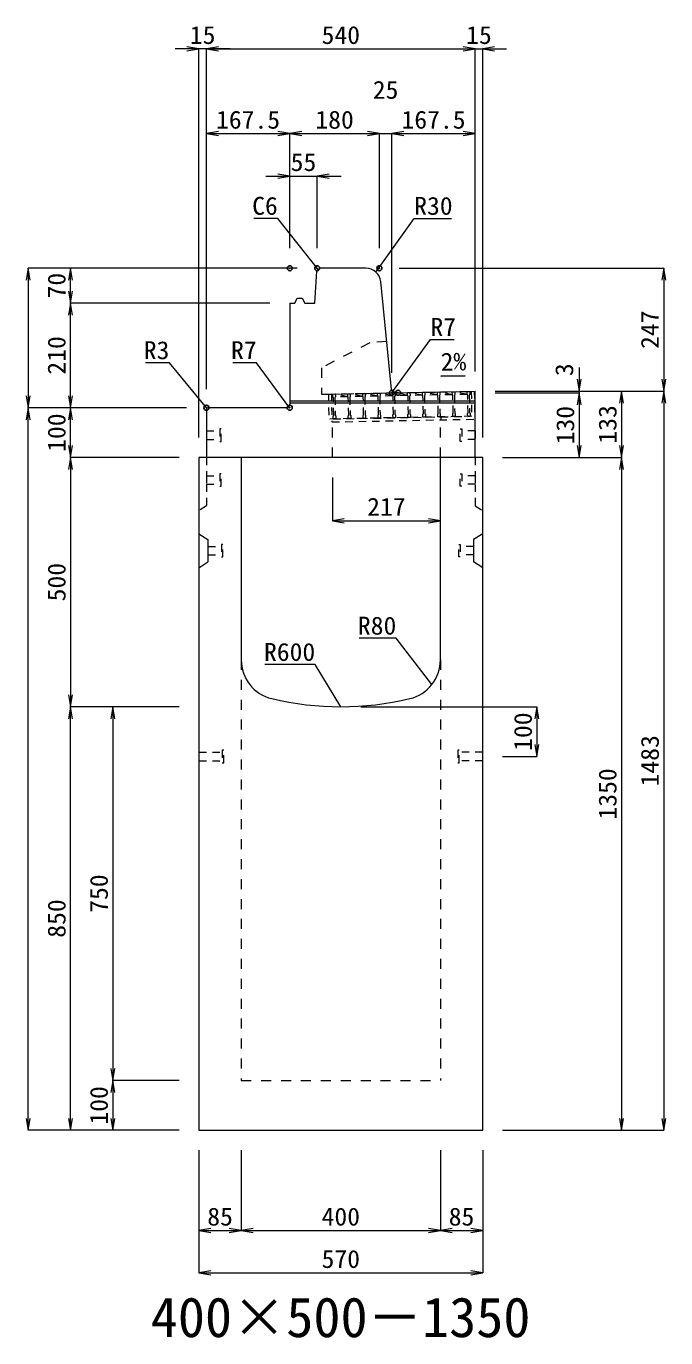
# Model space of a CAD drawing. Units: millimetres at full size; some dimension numbers follow another scale. Extents: x -18734 to 51600, y -18820 to 17820.
# Drawn here: x 37918 to 39203, y -10986 to -8354 of the extents above; entities that cross this region are included whole.
import ezdxf
from ezdxf.enums import TextEntityAlignment as Align

# ---------------------------------------------------------------- set-up
doc = ezdxf.new("R2010")
doc.units = ezdxf.units.MM
doc.header["$LTSCALE"] = 20
doc.header["$PDMODE"] = 32
doc.header["$PDSIZE"] = 10
doc.linetypes.add('USER1', pattern=[2, 1, -1])
doc.linetypes.add('USER2', pattern=[1.35, 0.75, -0.6])
for name, color, linetype, lineweight in [('インサート', 3, 'USER2', 9), ('グレーチング', 7, 'USER2', 5), ('受枠', 3, 'USER2', 9), ('寸法線', 7, 'Continuous', 13), ('引出線', 4, 'Continuous', 13), ('本体', 2, 'Continuous', 13), ('目地', 132, 'Continuous', 5)]:
    doc.layers.add(name, color=color, linetype=linetype, lineweight=lineweight)
doc.layers.add('作業エリア', color=11, linetype='Continuous')
doc.layers.add('文字', color=7, linetype='Continuous')
doc.styles.add('ＭＳ 明朝', font='')
doc.styles.get('ＭＳ 明朝').set_extended_font_data('MS Mincho')

# ---------------------------------------------------------------- blocks, each defined once
blk = doc.blocks.new('open_arrow')
at = {"color": 0, "linetype": 'Continuous', "lineweight": -2}
blk.add_lwpolyline([(7.5, 1.25), (0, 0), (7.5, -1.25)], dxfattribs=at)

msp = doc.modelspace()

# ---------------------------------------------------------------- linework, layer by layer
at = {"layer": 'インサート'}
for p, q in [((38280, -9166.5), (38307, -9166.5)), ((38280, -9166.5), (38280, -9183.5)), ((38280, -9183.5), (38307, -9183.5)), ((38310, -9162.5), (38307, -9162.5)), ((38307, -9162.5), (38307, -9187.5)), ((38310, -9187.5), (38310, -9162.5)), ((38790, -9162.5), (38793, -9162.5)), ((38790, -9187.5), (38790, -9162.5)), ((38793, -9162.5), (38793, -9187.5)), ((38820, -9166.5), (38793, -9166.5)), ((38820, -9183.5), (38793, -9183.5)), ((38820, -9166.5), (38820, -9183.5)), ((38307, -9187.5), (38310, -9187.5)), ((38793, -9187.5), (38790, -9187.5)), ((38280, -9256.5), (38307, -9256.5)), ((38280, -9256.5), (38280, -9273.5)), ((38310, -9252.5), (38307, -9252.5)), ((38307, -9252.5), (38307, -9277.5)), ((38310, -9277.5), (38310, -9252.5)), ((38790, -9252.5), (38793, -9252.5)), ((38790, -9277.5), (38790, -9252.5)), ((38793, -9252.5), (38793, -9277.5)), ((38820, -9256.5), (38793, -9256.5)), ((38820, -9256.5), (38820, -9273.5)), ((38280, -9273.5), (38307, -9273.5)), ((38307, -9277.5), (38310, -9277.5)), ((38793, -9277.5), (38790, -9277.5)), ((38820, -9273.5), (38793, -9273.5)), ((38313.2, -9394.5), (38310.2, -9394.5)), ((38310.2, -9394.5), (38310.2, -9419.5)), ((38313.2, -9419.5), (38313.2, -9394.5)), ((38786.8, -9394.5), (38789.8, -9394.5)), ((38786.8, -9419.5), (38786.8, -9394.5)), ((38789.8, -9394.5), (38789.8, -9419.5)), ((38283.2, -9398.5), (38310.2, -9398.5)), ((38283.2, -9398.5), (38283.2, -9415.5)), ((38283.2, -9415.5), (38310.2, -9415.5)), ((38310.2, -9419.5), (38313.2, -9419.5)), ((38789.8, -9419.5), (38786.8, -9419.5)), ((38816.8, -9398.5), (38789.8, -9398.5)), ((38816.8, -9415.5), (38789.8, -9415.5)), ((38816.8, -9398.5), (38816.8, -9415.5)), ((38265, -9811.5), (38312, -9811.5)), ((38265, -9811.5), (38265, -9828.5)), ((38315, -9807.5), (38312, -9807.5)), ((38312, -9807.5), (38312, -9832.5)), ((38315, -9832.5), (38315, -9807.5)), ((38788, -9807.5), (38785, -9807.5)), ((38785, -9807.5), (38785, -9832.5)), ((38788, -9832.5), (38788, -9807.5)), ((38835, -9811.5), (38788, -9811.5)), ((38835, -9828.5), (38835, -9811.5)), ((38265, -9828.5), (38312, -9828.5)), ((38312, -9832.5), (38315, -9832.5)), ((38785, -9832.5), (38788, -9832.5)), ((38835, -9828.5), (38788, -9828.5))]:
    msp.add_line(p, q, dxfattribs=at)
at = {"layer": 'グレーチング'}
for p, q in [((38533.97, -9092.54), (38808.92, -9087.21)), ((38564.08, -9097.95), (38538.97, -9092.44)), ((38564.08, -9097.95), (38539.08, -9098.44)), ((38594.07, -9097.37), (38568.96, -9091.86)), ((38594.07, -9097.37), (38569.08, -9097.86)), ((38624.07, -9096.79), (38598.96, -9091.28)), ((38624.07, -9096.79), (38599.07, -9097.28)), ((38654.06, -9096.21), (38628.95, -9090.7)), ((38654.06, -9096.21), (38629.07, -9096.7)), ((38684.06, -9095.63), (38658.95, -9090.12)), ((38684.06, -9095.63), (38659.06, -9096.12)), ((38714.05, -9095.05), (38688.94, -9089.54)), ((38714.05, -9095.05), (38689.06, -9095.54)), ((38744.05, -9094.47), (38718.93, -9088.96)), ((38744.05, -9094.47), (38719.05, -9094.95)), ((38774.04, -9093.89), (38748.93, -9088.38)), ((38774.04, -9093.89), (38749.05, -9094.37)), ((38804.04, -9093.31), (38778.92, -9087.8)), ((38804.04, -9093.31), (38779.04, -9093.79)), ((38534.94, -9142.53), (38809.89, -9137.21))]:
    msp.add_line(p, q, dxfattribs=at)
for points in [[(38533.97, -9092.54), (38538.97, -9092.44), (38539.08, -9098.44), (38538.1, -9099.46), (38538.8, -9135.45), (38539.82, -9136.43), (38539.94, -9142.43), (38534.94, -9142.53), (38534.82, -9136.53), (38535.8, -9135.51), (38535.1, -9099.52), (38534.09, -9098.53)], [(38568.8, -9134.87), (38569.81, -9135.85), (38569.93, -9141.85), (38564.93, -9141.95), (38564.82, -9135.95), (38565.8, -9134.93), (38565.1, -9098.93), (38564.08, -9097.95), (38563.96, -9091.96), (38568.96, -9091.86), (38569.08, -9097.86), (38568.1, -9098.88)], [(38598.79, -9134.29), (38599.81, -9135.27), (38599.92, -9141.27), (38594.93, -9141.37), (38594.81, -9135.37), (38595.79, -9134.35), (38595.09, -9098.35), (38594.07, -9097.37), (38593.96, -9091.38), (38598.96, -9091.28), (38599.07, -9097.28), (38598.09, -9098.3)], [(38628.78, -9133.71), (38629.8, -9134.69), (38629.92, -9140.69), (38624.92, -9140.79), (38624.8, -9134.79), (38625.78, -9133.77), (38625.09, -9097.77), (38624.07, -9096.79), (38623.95, -9090.79), (38628.95, -9090.7), (38629.07, -9096.7), (38628.09, -9097.72)], [(38658.78, -9133.13), (38659.8, -9134.11), (38659.91, -9140.11), (38654.91, -9140.2), (38654.8, -9134.21), (38655.78, -9133.19), (38655.08, -9097.19), (38654.06, -9096.21), (38653.95, -9090.21), (38658.95, -9090.12), (38659.06, -9096.12), (38658.08, -9097.14)], [(38685.77, -9132.61), (38685.08, -9096.61), (38684.06, -9095.63), (38683.94, -9089.63), (38688.94, -9089.54), (38689.06, -9095.54), (38688.08, -9096.55), (38688.77, -9132.55), (38689.79, -9133.53), (38689.91, -9139.53), (38684.91, -9139.62), (38684.79, -9133.63)], [(38715.77, -9132.03), (38715.07, -9096.03), (38714.05, -9095.05), (38713.94, -9089.05), (38718.93, -9088.96), (38719.05, -9094.95), (38718.07, -9095.97), (38718.77, -9131.97), (38719.79, -9132.95), (38719.9, -9138.95), (38714.9, -9139.04), (38714.79, -9133.04)], [(38749.05, -9094.37), (38748.06, -9095.39), (38748.76, -9131.39), (38749.78, -9132.37), (38749.9, -9138.37), (38744.9, -9138.46), (38744.78, -9132.46), (38745.76, -9131.44), (38745.07, -9095.45), (38744.05, -9094.47), (38743.93, -9088.47), (38748.93, -9088.38)], [(38779.04, -9093.79), (38778.06, -9094.81), (38778.76, -9130.81), (38779.78, -9131.79), (38779.89, -9137.79), (38774.89, -9137.88), (38774.78, -9131.88), (38775.76, -9130.86), (38775.06, -9094.87), (38774.04, -9093.89), (38773.92, -9087.89), (38778.92, -9087.8)], [(38804.89, -9137.3), (38804.77, -9131.3), (38805.75, -9130.28), (38805.05, -9094.29), (38804.04, -9093.31), (38803.92, -9087.31), (38808.92, -9087.21), (38809.03, -9093.21), (38808.05, -9094.23), (38808.75, -9130.23), (38809.77, -9131.21), (38809.89, -9137.21)]]:
    msp.add_lwpolyline(points, close=True, dxfattribs=at)
at = {"layer": '作業エリア'}
for p in [(38447.5, -8840), (38447.5, -8840), (38502.5, -8840), (38627.5, -8840), (38652.5, -9090), (38665, -9090), (38280, -9120), (38447.5, -9120)]:
    msp.add_point(p, dxfattribs=at)
at = {"layer": '受枠'}
for p, q in [((38524.97, -9092.71), (38817.92, -9087.04)), ((38524.97, -9092.71), (38525.94, -9142.7)), ((38530.97, -9092.59), (38532.05, -9148.58)), ((38811.92, -9087.16), (38812.89, -9137.15)), ((38817.92, -9087.04), (38819, -9143.03)), ((38812.89, -9137.15), (38525.94, -9142.7)), ((38532.05, -9148.58), (38819, -9143.03))]:
    msp.add_line(p, q, dxfattribs=at)
at = {"layer": '受枠', "linetype": 'Continuous'}
msp.add_line((38750.9, -9138.35), (38751.01, -9144.35), dxfattribs=at)
at = {"layer": '寸法線'}
for p, q in [((38328, -8400.05), (38217, -8400.05)), ((38265, -9180), (38265, -8400.05)), ((38280, -8400.05), (38820, -8400.05)), ((38280, -9083), (38280, -8400.05)), ((38280, -9083), (38280, -8400.05)), ((38772, -8400.05), (38883, -8400.05)), ((38820, -9047), (38820, -8400.05)), ((38820, -9047), (38820, -8400.05)), ((38835, -9180), (38835, -8400.05)), ((38280, -8570.05), (38447.5, -8570.05)), ((38280, -9083), (38280, -8570.05)), ((38447.5, -8800), (38447.5, -8570.05)), ((38447.5, -8570.05), (38627.5, -8570.05)), ((38447.5, -8800), (38447.5, -8570.05)), ((38579.5, -8570.05), (38700.5, -8570.05)), ((38627.5, -8800), (38627.5, -8570.05)), ((38627.5, -8800), (38627.5, -8570.05)), ((38652.5, -9050), (38652.5, -8570.05)), ((38652.5, -8570.05), (38820, -8570.05)), ((38652.5, -9050), (38652.5, -8570.05)), ((38820, -9047), (38820, -8570.05)), ((38399.5, -8655.05), (38550.5, -8655.05)), ((38447.5, -8800), (38447.5, -8655.05)), ((38502.5, -8800), (38502.5, -8655.05)), ((37922.06, -8840), (37922.06, -9120)), ((38462.5, -8840), (37922.06, -8840)), ((38007.06, -8910), (38007.06, -8840)), ((38462.5, -8840), (38007.06, -8840)), ((38667.5, -8840), (39198.78, -8840)), ((39198.78, -8840), (39198.78, -9087)), ((38007.06, -9120), (38007.06, -8910)), ((38407.5, -8910), (38007.06, -8910)), ((38407.5, -8910), (38007.06, -8910)), ((39028.78, -9039), (39028.78, -9138)), ((38860, -9087), (39028.78, -9087)), ((38860, -9087), (39113.78, -9087)), ((38860, -9087), (39198.78, -9087)), ((38860, -9087), (39198.78, -9087)), ((38860, -9090), (39028.78, -9090)), ((38860, -9090), (39028.78, -9090)), ((39028.78, -9090), (39028.78, -9220)), ((39113.78, -9087), (39113.78, -9220)), ((39198.78, -9087), (39198.78, -10570)), ((38240, -9120), (37922.06, -9120)), ((37922.06, -10570), (37922.06, -9120)), ((38240, -9120), (37922.06, -9120)), ((38007.06, -9220), (38007.06, -9120)), ((38240, -9120), (38007.06, -9120)), ((38240, -9120), (38007.06, -9120)), ((38007.06, -9220), (38007.06, -9720)), ((38225, -9220), (38007.06, -9220)), ((38225, -9220), (38007.06, -9220)), ((38875, -9220), (39028.78, -9220)), ((38875, -9220), (39113.78, -9220)), ((38875, -9220), (39113.78, -9220)), ((39113.78, -9220), (39113.78, -10570)), ((38533, -9260), (38533, -9346.67)), ((38533, -9346.67), (38750, -9346.67)), ((38225, -9720), (38007.06, -9720)), ((38007.06, -10570), (38007.06, -9720)), ((38225, -9720), (38007.06, -9720)), ((38092.06, -9720), (38092.06, -10470)), ((38225, -9720), (38092.06, -9720)), ((38590, -9720), (38943.78, -9720)), ((38943.78, -9720), (38943.78, -9820)), ((38875, -9820), (38943.78, -9820)), ((38225, -10470), (38092.06, -10470)), ((38092.06, -10470), (38092.06, -10570)), ((38225, -10470), (38092.06, -10470)), ((38225, -10570), (37922.06, -10570)), ((38225, -10570), (38007.06, -10570)), ((38225, -10570), (38092.06, -10570)), ((38875, -10570), (39113.78, -10570)), ((38875, -10570), (39198.78, -10570)), ((38265, -10610), (38265, -10771.16)), ((38265, -10610), (38265, -10856.16)), ((38350, -10610), (38350, -10771.16)), ((38350, -10610), (38350, -10771.16)), ((38750, -10610), (38750, -10771.16)), ((38750, -10610), (38750, -10771.16)), ((38835, -10610), (38835, -10771.16)), ((38835, -10610), (38835, -10856.16)), ((38265, -10771.16), (38350, -10771.16)), ((38350, -10771.16), (38750, -10771.16)), ((38750, -10771.16), (38835, -10771.16)), ((38265, -10856.16), (38835, -10856.16))]:
    msp.add_line(p, q, dxfattribs=at)
at = {"layer": '引出線'}
for points in [[(38505.29, -8842.99), (38423.41, -8740.07), (38375.07, -8740.07)], [(38620.48, -8847.76), (38697.4, -8740.07), (38772.08, -8740.07)], [(38654.14, -9088.19), (38730, -8982.98), (38777.93, -8982.98)], [(38280.88, -9120.88), (38205.62, -9029.7), (38157.89, -9029.7)], [(38445.45, -9117.95), (38380.97, -9029.7), (38333.04, -9029.7)], [(38751.14, -9056.74), (38799.85, -9055.77), (38751.11, -9056.74)], [(38732.76, -9675.58), (38661.5, -9582.47), (38586.83, -9582.47)], [(38550, -9720), (38498.63, -9635.25), (38397.63, -9635.25)]]:
    msp.add_lwpolyline(points, dxfattribs=at)
at = {"layer": '本体'}
for p, q in [((38502.07, -8845.98), (38508.5, -8840)), ((38600.35, -8840), (38508.5, -8840)), ((38497.5, -8910), (38502.07, -8845.98)), ((38651.87, -9083.7), (38630.2, -8867.01)), ((38447.5, -8910), (38447.5, -9113)), ((38447.5, -8910), (38457.5, -8910)), ((38457.5, -8910), (38462.5, -8900)), ((38462.5, -8900), (38472.5, -8900)), ((38472.5, -8900), (38477.5, -8910)), ((38477.5, -8910), (38497.5, -8910)), ((38665, -9090), (38658.83, -9090)), ((38665, -9090), (38820, -9087)), ((38820, -9220), (38820, -9087)), ((38280, -9123), (38280, -9220)), ((38440.5, -9120), (38283, -9120)), ((38265, -9220), (38265, -10570)), ((38350, -9220), (38265, -9220)), ((38820, -9220), (38280, -9220)), ((38350, -9220), (38350, -9625.96)), ((38750, -9625.96), (38750, -9220)), ((38835, -9220), (38750, -9220)), ((38835, -10570), (38835, -9220)), ((38265, -10570), (38835, -10570))]:
    msp.add_line(p, q, dxfattribs=at)
at = {"layer": '本体', "linetype": 'USER1'}
for p, q in [((38608, -8990), (38511, -9040)), ((38642.2, -8987), (38608, -8990)), ((38511, -9040), (38511, -9092.98)), ((38511, -9092.98), (38665, -9090)), ((38533, -9220), (38533, -9142.56)), ((38750, -9220), (38750, -9138.36))]:
    msp.add_line(p, q, dxfattribs=at)
at = {"layer": '本体', "linetype": 'USER2', "lineweight": 9}
for p, q in [((38280, -9220), (38280, -9317)), ((38820, -9220), (38820, -9317)), ((38280, -9317), (38265, -9326.5)), ((38820, -9317), (38835, -9326.5))]:
    msp.add_line(p, q, dxfattribs=at)
at = {"layer": '本体', "lineweight": 9}
for p, q in [((38265, -9373), (38283.2, -9384.5)), ((38283.2, -9384.5), (38283.2, -9429.5)), ((38835, -9373), (38816.8, -9384.5)), ((38816.8, -9384.5), (38816.8, -9429.5)), ((38265, -9441), (38283.2, -9429.5)), ((38835, -9441), (38816.8, -9429.5))]:
    msp.add_line(p, q, dxfattribs=at)
at = {"layer": '本体', "linetype": 'USER1', "lineweight": 15}
for p, q in [((38350, -9625.96), (38350, -10470)), ((38750, -9625.96), (38750, -10470)), ((38350, -10470), (38750, -10470))]:
    msp.add_line(p, q, dxfattribs=at)
at = {"layer": '本体'}
for centre, radius, start, end in [((38600.35, -8870), 30, 5.71059, 90), ((38658.83, -9083), 7, 185.71059, 270), ((38283, -9123), 3, 90, 180), ((38440.5, -9113), 7, 270, 0), ((38430, -9625.96), 80, 180, 256.65764), ((38670, -9625.96), 80, 283.34236, 0), ((38550, -9120), 600, 256.65764, 283.34236)]:
    msp.add_arc(centre, radius, start, end, dxfattribs=at)
at = {"layer": '目地'}
for p, q in [((38820, -9107), (38447.5, -9107)), ((38820, -9111), (38447.5, -9111))]:
    msp.add_line(p, q, dxfattribs=at)

# ---------------------------------------------------------------- block references
at = {"layer": '寸法線', "xscale": 3.2, "yscale": 3.2}
for p, rotation in [((38265, -8400.05), 180), ((38820, -8400.05), 180), ((38820, -8400.05), 180), ((38447.5, -8570.05), 180), ((38627.5, -8570.05), 180), ((38627.5, -8570.05), 180), ((38820, -8570.05), 180), ((38447.5, -8655.05), 180), ((37922.06, -8840), 270), ((38007.06, -8840), 270), ((39198.78, -8840), 270), ((38007.06, -8910), 90), ((38007.06, -8910), 270), ((39028.78, -9087), 90), ((39198.78, -9087), 90), ((37922.06, -9120), 90), ((38007.06, -9120), 90), ((39028.78, -9090), 270), ((39028.78, -9090), 270), ((39113.78, -9087), 270), ((39198.78, -9087), 270), ((37922.06, -9120), 270), ((38007.06, -9120), 270), ((38007.06, -9220), 90), ((39028.78, -9220), 90), ((39113.78, -9220), 90), ((38007.06, -9220), 270), ((39113.78, -9220), 270), ((38750, -9346.67), 180), ((38007.06, -9720), 90), ((38007.06, -9720), 270), ((38092.06, -9720), 270), ((38943.78, -9720), 270), ((38943.78, -9820), 90), ((38092.06, -10470), 90), ((38092.06, -10470), 270), ((37922.06, -10570), 90), ((38007.06, -10570), 90), ((38092.06, -10570), 90), ((39113.78, -10570), 90), ((39198.78, -10570), 90), ((38350, -10771.16), 180), ((38750, -10771.16), 180), ((38835, -10771.16), 180), ((38835, -10856.16), 180)]:
    msp.add_blockref('open_arrow', p, dxfattribs=dict(at, rotation=rotation))
for p in [(38280, -8400.05), (38280, -8400.05), (38835, -8400.05), (38280, -8570.05), (38447.5, -8570.05), (38652.5, -8570.05), (38652.5, -8570.05), (38502.5, -8655.05), (38533, -9346.67), (38265, -10771.16), (38350, -10771.16), (38750, -10771.16), (38265, -10856.16)]:
    msp.add_blockref('open_arrow', p, dxfattribs=at)
at = {"layer": '引出線', "xscale": 0.0533, "yscale": 0.0533}
for p, rotation in [((38505.29, -8842.99), 128.5), ((38620.48, -8847.76), 54.5), ((38751.14, -9056.74), 1.1), ((38654.14, -9088.19), 54.2), ((38280.88, -9120.88), 129.5), ((38445.45, -9117.95), 126.2), ((38732.76, -9675.58), 127.4), ((38550, -9720), 121.2)]:
    msp.add_blockref('open_arrow', p, dxfattribs=dict(at, rotation=rotation))

# ---------------------------------------------------------------- texts
at = {"layer": '寸法線', "style": 'ＭＳ 明朝', "width": 1.05}
for s, p in [('15', (38272.5, -8372.05)), ('540', (38550, -8372.05)), ('15', (38827.5, -8372.05)), ('25', (38640, -8482.05)), ('167.5', (38363.75, -8542.05)), ('180', (38537.5, -8542.05)), ('167.5', (38736.25, -8542.05)), ('55', (38475, -8627.05)), ('217', (38641.5, -9318.67)), ('85', (38307.5, -10743.16)), ('400', (38550, -10743.16)), ('85', (38792.5, -10743.16)), ('570', (38550, -10828.16))]:
    msp.add_text(s, height=36.03, dxfattribs=at).set_placement(p, align=Align.MIDDLE_CENTER)
for s, p in [('70', (37979.06, -8875)), ('247', (39170.78, -8963.5)), ('210', (37979.06, -9015)), ('3', (38998.78, -9043.66)), ('130', (39000.78, -9155)), ('133', (39085.78, -9153.5)), ('100', (37979.06, -9170)), ('500', (37979.06, -9470)), ('100', (38915.78, -9770)), ('1483', (39170.78, -9828.5)), ('1350', (39085.78, -9895)), ('750', (38064.06, -10095)), ('850', (37979.06, -10145)), ('100', (38064.06, -10520))]:
    msp.add_text(s, height=36.03, rotation=90, dxfattribs=at).set_placement(p, align=Align.MIDDLE_CENTER)
at = {"layer": '引出線', "style": 'ＭＳ 明朝', "width": 1.05}
for s, p in [('C6', (38423.41, -8696.87)), ('R3', (38205.62, -8986.5)), ('R7', (38380.97, -8986.5)), ('R80', (38661.5, -9539.27)), ('R600', (38498.63, -9592.05))]:
    msp.add_text(s, height=36.03, dxfattribs=at).set_placement(p, align=Align.TOP_RIGHT)
for s, p in [('R30', (38697.4, -8696.87)), ('R7', (38730, -8939.78))]:
    msp.add_text(s, height=36.03, dxfattribs=at).set_placement(p, align=Align.TOP_LEFT)
msp.add_text('2%', height=36.03, rotation=1.146, dxfattribs=at).set_placement((38750.17, -9009.85), align=Align.TOP_LEFT)
at = {"layer": '文字', "style": 'ＭＳ 明朝'}
msp.add_text('400×500－1350', height=80.06, dxfattribs=at).set_placement((38549.52, -10944.97), align=Align.MIDDLE_CENTER)

doc.saveas('drawing.dxf')
